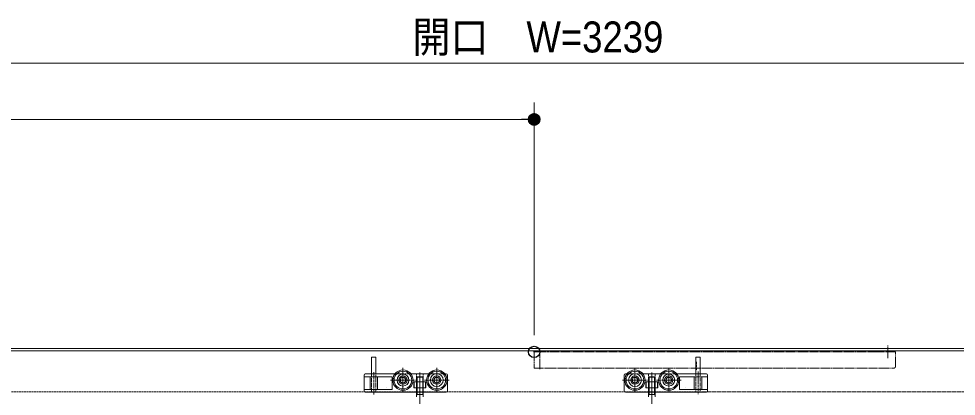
# Model space of a CAD drawing. Units: millimetres, scale not verified. Extents: x -4547 to 4547, y -2284 to 2284.
# Drawn here: x -2938 to -2106, y 623 to 958 of the extents above; entities that cross this region are included whole.
import ezdxf
from ezdxf.enums import TextEntityAlignment as Align

# ---------------------------------------------------------------- set-up
doc = ezdxf.new("R2010")
doc.units = ezdxf.units.MM
doc.header["$LTSCALE"] = 20
doc.header["$PDMODE"] = 32
doc.header["$PDSIZE"] = 10
for name, pattern in [('USER1', [10.5, 8, -0.5, 0.5, -0.5, 0.5, -0.5]), ('USER2', [1.11, 0.71, -0.4]), ('USER3', [2.91, 1.76, -0.4, 0.35, -0.4])]:
    doc.linetypes.add(name, pattern=pattern)
for name, color, linetype, lineweight in [('0-1_3一般', 7, 'Continuous', 15), ('0-2_2寸法-1', 7, 'Continuous', 15), ('0-3_0', 7, 'Continuous', 25)]:
    doc.layers.add(name, color=color, linetype=linetype, lineweight=lineweight)
doc.layers.add('0-4_Defpoints', color=7, linetype='Continuous')
doc.styles.add('ＭＳ Ｐゴシック', font='')
doc.styles.get('ＭＳ Ｐゴシック').set_extended_font_data('MS PGothic')

# ---------------------------------------------------------------- blocks, each defined once
blk = doc.blocks.new('グループ-15')
at = {"layer": '0-1_3一般', "linetype": 'USER1'}
for p, q in [((-16521.9, 13135.1), (-16521.9, 13358.7)), ((-22801.9, 13243.7), (-22801.9, 12953.7)), ((-22651.9, 13243.7), (-22801.9, 13243.7)), ((-22701.9, 12936.4), (-22701.9, 13274)), ((-16701.9, 13243.7), (-22651.9, 13243.7)), ((-16661.9, 13243.7), (-16701.9, 13243.7)), ((-22801.9, 12953.7), (-20223.9, 12953.7)), ((-20223.9, 12953.7), (-16421.9, 12953.7))]:
    blk.add_line(p, q, dxfattribs=at)
at = {"layer": '0-1_3一般', "linetype": 'USER3'}
blk.add_line((-19916, 13065.7), (-19916, 12923.7), dxfattribs=at)
at = {"layer": '0-1_3一般', "linetype": 'USER1'}
blk.add_lwpolyline([(-16381.9, 12993.7), (-16381.9, 13243.7), (-16721.9, 13243.7), (-16701.9, 13243.7)], dxfattribs=at)
blk.add_arc((-16421.9, 12993.7), 40, 270, 0, dxfattribs=at)
blk = doc.blocks.new('グループ-17')
at = {"layer": '0-1_3一般'}
blk.add_line((-6322, 13263.7), (-55162, 13263.7), dxfattribs=at)
blk = doc.blocks.new('グループ-21')
at = {"layer": '0-1_3一般'}
for p, q in [((-25692, 12853.8), (-25692, 13143.8)), ((-25682, 13153.8), (-25622, 13153.8)), ((-25612, 13143.8), (-25612, 12853.8)), ((-19932, 12853.8), (-19932, 13143.8)), ((-19922, 13153.8), (-19862, 13153.8)), ((-19852, 13143.8), (-19852, 12853.8)), ((-25822, 12833.8), (-25822, 12803.8)), ((-25802, 12853.8), (-25692, 12853.8)), ((-25692, 12853.8), (-25617, 12853.8)), ((-25617, 12853.8), (-25612, 12853.8)), ((-25617, 12853.8), (-25612, 12853.8)), ((-25617, 12853.8), (-25612, 12853.8)), ((-25617, 12853.8), (-25612, 12853.8)), ((-25612, 12853.8), (-25607, 12853.8)), ((-25612, 12853.8), (-25574.5, 12853.8)), ((-25574.5, 12853.8), (-25274.5, 12853.8)), ((-25574.5, 12853.8), (-25274.5, 12853.8)), ((-24989.5, 12853.8), (-24893, 12853.8)), ((-24893, 12853.8), (-24771, 12853.8)), ((-24771, 12853.8), (-24674.5, 12853.8)), ((-24389.5, 12853.8), (-24362, 12853.8)), ((-24342, 12833.8), (-24342, 12823.8)), ((-24342, 12547.8), (-24342, 12823.8)), ((-21202, 12823.8), (-21202, 12833.8)), ((-21202, 12823.8), (-21202, 12547.8)), ((-21182, 12853.8), (-21154.5, 12853.8)), ((-20869.5, 12853.8), (-20773, 12853.8)), ((-20773, 12853.8), (-20651, 12853.8)), ((-20651, 12853.8), (-20554.5, 12853.8)), ((-20269.5, 12853.8), (-19969.5, 12853.8)), ((-20269.5, 12853.8), (-19969.5, 12853.8)), ((-19969.5, 12853.8), (-19932, 12853.8)), ((-19937, 12853.8), (-19932, 12853.8)), ((-19932, 12853.8), (-19927, 12853.8)), ((-19932, 12853.8), (-19927, 12853.8)), ((-19932, 12853.8), (-19927, 12853.8)), ((-19932, 12853.8), (-19927, 12853.8)), ((-19927, 12853.8), (-19852, 12853.8)), ((-19852, 12853.8), (-19742, 12853.8)), ((-19722, 12803.8), (-19722, 12833.8)), ((-25822, 12803.8), (-25822, 12763.8)), ((-25717.4, 12803.8), (-25822, 12803.8)), ((-25717.4, 12803.8), (-25612, 12803.8)), ((-25717.4, 12577.8), (-25717.4, 12803.8)), ((-25612, 12803.8), (-25586.6, 12803.8)), ((-25586.6, 12803.8), (-25332, 12803.8)), ((-25586.6, 12803.8), (-25586.6, 12577.8)), ((-25322, 12587.8), (-25322, 12793.8)), ((-24940, 12711.8), (-24934, 12711.8)), ((-24940, 12607.8), (-24940, 12711.8)), ((-24934, 12607.8), (-24934, 12711.8)), ((-24934, 12711.8), (-24893, 12711.8)), ((-24893, 12711.8), (-24771, 12711.8)), ((-24771, 12711.8), (-24730, 12711.8)), ((-24730, 12711.8), (-24730, 12607.8)), ((-24730, 12711.8), (-24724, 12711.8)), ((-24724, 12711.8), (-24724, 12607.8)), ((-20814, 12711.8), (-20773, 12711.8)), ((-20814, 12607.8), (-20814, 12711.8)), ((-20773, 12711.8), (-20651, 12711.8)), ((-20651, 12711.8), (-20610, 12711.8)), ((-20222, 12793.8), (-20222, 12587.8)), ((-20212, 12803.8), (-19957.4, 12803.8)), ((-19957.4, 12803.8), (-19932, 12803.8)), ((-19957.4, 12577.8), (-19957.4, 12803.8)), ((-19932, 12803.8), (-19826.6, 12803.8)), ((-19722, 12803.8), (-19826.6, 12803.8)), ((-19826.6, 12803.8), (-19826.6, 12577.8)), ((-19722, 12763.8), (-19722, 12803.8)), ((-19722, 12763.8), (-19722, 12577.8)), ((-25717.4, 12577.8), (-25822, 12577.8)), ((-25822, 12547.8), (-25822, 12557.8)), ((-25802, 12527.8), (-25717, 12527.8)), ((-25717.4, 12577.8), (-25612, 12577.8)), ((-25717, 12527.8), (-25692, 12527.8)), ((-25692, 12527.8), (-25617, 12527.8)), ((-25617, 12527.8), (-25612, 12527.8)), ((-25617, 12527.8), (-25612, 12527.8)), ((-25617, 12527.8), (-25612, 12527.8)), ((-25617, 12527.8), (-25612, 12527.8)), ((-25612, 12577.8), (-25586.6, 12577.8)), ((-25612, 12527.8), (-25607, 12527.8)), ((-25612, 12527.8), (-24893, 12527.8)), ((-25586.6, 12577.8), (-25332, 12577.8)), ((-24934, 12607.8), (-24940, 12607.8)), ((-24893, 12607.8), (-24934, 12607.8)), ((-24771, 12607.8), (-24893, 12607.8)), ((-24893, 12527.8), (-24832, 12527.8)), ((-24832, 12527.8), (-24771, 12527.8)), ((-24730, 12607.8), (-24771, 12607.8)), ((-24771, 12527.8), (-24422, 12527.8)), ((-24724, 12607.8), (-24730, 12607.8)), ((-24422, 12527.8), (-24362, 12527.8)), ((-21182, 12527.8), (-21122, 12527.8)), ((-21122, 12527.8), (-20773, 12527.8)), ((-20773, 12607.8), (-20814, 12607.8)), ((-20651, 12607.8), (-20773, 12607.8)), ((-20773, 12527.8), (-20712, 12527.8)), ((-20712, 12527.8), (-20651, 12527.8)), ((-20212, 12577.8), (-19957.4, 12577.8)), ((-19957.4, 12577.8), (-19932, 12577.8)), ((-19937, 12527.8), (-19932, 12527.8)), ((-19932, 12577.8), (-19826.6, 12577.8)), ((-19932, 12527.8), (-19927, 12527.8)), ((-19932, 12527.8), (-19927, 12527.8)), ((-19932, 12527.8), (-19927, 12527.8)), ((-19927, 12527.8), (-19852, 12527.8)), ((-19852, 12527.8), (-19827, 12527.8)), ((-19827, 12527.8), (-19742, 12527.8)), ((-19722, 12577.8), (-19826.6, 12577.8)), ((-19722, 12577.8), (-19722, 12557.8)), ((-19722, 12557.8), (-19722, 12547.8))]:
    blk.add_line(p, q, dxfattribs=at)
at = {"layer": '0-1_3一般', "linetype": 'USER2'}
for p, q in [((-25692, 12527.8), (-25692, 12853.8)), ((-25612, 12803.8), (-25612, 12853.8)), ((-24893, 12711.8), (-24893, 12853.8)), ((-24771, 12711.8), (-24771, 12853.8)), ((-20773, 12853.8), (-20773, 12711.8)), ((-20651, 12853.8), (-20651, 12711.8)), ((-19932, 12853.8), (-19932, 12803.8)), ((-19852, 12853.8), (-19852, 12527.8)), ((-25612, 12577.8), (-25612, 12803.8)), ((-24892, 12527.7), (-24892, 12783.8)), ((-24792, 12803.8), (-24772, 12783.8)), ((-24772, 12527.7), (-24772, 12783.8)), ((-20772, 12783.8), (-20752, 12803.8)), ((-20772, 12783.8), (-20772, 12527.7)), ((-20652, 12783.8), (-20652, 12527.7)), ((-19932, 12803.8), (-19932, 12577.8)), ((-25612, 12527.8), (-25612, 12577.8)), ((-24893, 12527.8), (-24893, 12607.8)), ((-24771, 12527.8), (-24771, 12607.8)), ((-20773, 12607.8), (-20773, 12527.8)), ((-20651, 12607.8), (-20651, 12527.8)), ((-19932, 12577.8), (-19932, 12527.8))]:
    blk.add_line(p, q, dxfattribs=at)
at = {"layer": '0-1_3一般', "linetype": 'USER3'}
for p, q in [((-25652, 12487.8), (-25652, 12893.8)), ((-25132, 12523.8), (-25132, 12963.8)), ((-25132, 12653.8), (-25132, 12833.8)), ((-24832, 12881.4), (-24832, 12499.4)), ((-24832, 12843.8), (-24832, 12527.7)), ((-24532, 12523.8), (-24532, 12963.8)), ((-21012, 12963.8), (-21012, 12523.8)), ((-20712, 12499.4), (-20712, 12881.4)), ((-20712, 12527.7), (-20712, 12843.8)), ((-20412, 12963.8), (-20412, 12523.8)), ((-20412, 12833.8), (-20412, 12653.8)), ((-19892, 12893.8), (-19892, 12487.8)), ((-25352, 12743.8), (-25289.1, 12743.8)), ((-25206, 12743.8), (-24912, 12743.8)), ((-24752, 12743.8), (-24689.1, 12743.8)), ((-24689.1, 12743.8), (-24646, 12743.8)), ((-24646, 12743.8), (-24606, 12743.8)), ((-24606, 12743.8), (-24312, 12743.8)), ((-21232, 12743.8), (-20938, 12743.8)), ((-20938, 12743.8), (-20898, 12743.8)), ((-20632, 12743.8), (-20338, 12743.8)), ((-20338, 12743.8), (-20306, 12743.8)), ((-20306, 12743.8), (-20254.9, 12743.8)), ((-20254.9, 12743.8), (-20192, 12743.8)), ((-24832, 12323.7), (-24832, 12531.7)), ((-24832, 12527.7), (-24832, 12183.7)), ((-20712, 12531.7), (-20712, 12323.7)), ((-20712, 12183.7), (-20712, 12527.7))]:
    blk.add_line(p, q, dxfattribs=at)
at = {"layer": '0-1_3一般', "linetype": 'USER1'}
for p, q in [((-25274.5, 12853.8), (-24989.5, 12853.8)), ((-25274.5, 12853.8), (-24989.5, 12853.8)), ((-24674.5, 12853.8), (-24389.5, 12853.8)), ((-24532, 12653.8), (-24532, 12833.8)), ((-21154.5, 12853.8), (-20869.5, 12853.8)), ((-21012, 12833.8), (-21012, 12653.8)), ((-20554.5, 12853.8), (-20269.5, 12853.8)), ((-20554.5, 12853.8), (-20269.5, 12853.8)), ((-25042, 12743.8), (-25222, 12743.8)), ((-24442, 12743.8), (-24622, 12743.8)), ((-20922, 12743.8), (-21102, 12743.8)), ((-20322, 12743.8), (-20502, 12743.8))]:
    blk.add_line(p, q, dxfattribs=at)
at = {"layer": '0-1_3一般'}
for points in [[(-25822, 12557.8), (-25822, 12577.8), (-25822, 12763.8)], [(-20814, 12607.8), (-20820, 12607.8), (-20820, 12711.8), (-20814, 12711.8)], [(-20610, 12711.8), (-20610, 12607.8), (-20651, 12607.8)], [(-20610, 12711.8), (-20604, 12711.8), (-20604, 12607.8), (-20610, 12607.8)], [(-20651, 12527.8), (-19932, 12527.8), (-19927, 12527.8)]]:
    blk.add_lwpolyline(points, dxfattribs=at)
at = {"layer": '0-1_3一般', "linetype": 'USER3'}
for points in [[(-25289.1, 12743.8), (-25238, 12743.8), (-25206, 12743.8)], [(-20898, 12743.8), (-20854.9, 12743.8), (-20792, 12743.8)]]:
    blk.add_lwpolyline(points, dxfattribs=at)
at = {"layer": '0-1_3一般'}
for centre, radius in [((-25132, 12743.8), 180), ((-25132, 12743.8), 157.1), ((-25132, 12743.8), 106), ((-24532, 12743.8), 180), ((-24532, 12743.8), 157.1), ((-24532, 12743.8), 114), ((-21012, 12743.8), 180), ((-21012, 12743.8), 157.1), ((-21012, 12743.8), 114), ((-20412, 12743.8), 180), ((-20412, 12743.8), 157.1), ((-20412, 12743.8), 106), ((-25132, 12743.8), 74), ((-25132, 12743.8), 50), ((-24532, 12743.8), 74), ((-24532, 12743.8), 50), ((-21012, 12743.8), 74), ((-21012, 12743.8), 50), ((-20412, 12743.8), 74), ((-20412, 12743.8), 50)]:
    blk.add_circle(centre, radius, dxfattribs=at)
at = {"layer": '0-1_3一般', "linetype": 'USER1'}
for centre in [(-25132, 12743.8), (-24532, 12743.8), (-21012, 12743.8), (-20412, 12743.8)]:
    blk.add_circle(centre, 50, dxfattribs=at)
at = {"layer": '0-1_3一般'}
for centre, radius, start, end in [((-25682, 13143.8), 10, 90, 180), ((-25622, 13143.8), 10, 0, 90), ((-19922, 13143.8), 10, 90, 180), ((-19862, 13143.8), 10, 0, 90), ((-25802, 12833.8), 20, 90, 180), ((-24362, 12833.8), 20, 0, 90), ((-21182, 12833.8), 20, 90, 180), ((-19742, 12833.8), 20, 0, 90), ((-25332, 12793.8), 10, 0, 90), ((-20212, 12793.8), 10, 90, 180), ((-25802, 12547.8), 20, 180, 270), ((-25412, 12609.8), 20, 180, 180.47179), ((-25332, 12587.8), 10, 270, 0), ((-24362, 12547.8), 20, 270, 0), ((-21182, 12547.8), 20, 180, 270), ((-20212, 12587.8), 10, 180, 270), ((-20132, 12609.8), 20, 359.52821, 0), ((-19742, 12547.8), 20, 270, 0)]:
    blk.add_arc(centre, radius, start, end, dxfattribs=at)
blk = doc.blocks.new('グループ-22')
at = {"layer": '0-1_3一般'}
blk.add_blockref('グループ-21', (0, 0), dxfattribs=at)
blk = doc.blocks.new('グループ-23')
at = {"layer": '0-1_3一般', "linetype": 'USER2'}
for p, q in [((9618, 13303.7), (-55162, 13303.7)), ((-55162, 12533.7), (9618, 12533.7))]:
    blk.add_line(p, q, dxfattribs=at)
blk = doc.blocks.new('グループ-24')
at = {"layer": '0-1_3一般'}
blk.add_lwpolyline([(9618, 14363.7), (9618, 13303.7), (-55162, 13303.7), (-55162, 14363.7)], dxfattribs=at)
blk = doc.blocks.new('グループ-27')
at = {"layer": '0-1_3一般', "linetype": 'USER3'}
for p, q in [((-24832, 12200.7), (-24832, 12838.7)), ((-20712, 12838.7), (-20712, 12200.7))]:
    blk.add_line(p, q, dxfattribs=at)
at = {"layer": '0-1_3一般'}
for p, q in [((-24892, 12793.8), (-24882, 12803.8)), ((-24892, 12467.7), (-24892, 12793.8)), ((-24892, 12793.8), (-24772, 12793.8)), ((-24882, 12803.8), (-24782, 12803.8)), ((-24782, 12803.8), (-24782, 12487.7)), ((-24782, 12803.8), (-24772, 12793.8)), ((-24772, 12793.8), (-24772, 12467.7)), ((-20772, 12793.8), (-20652, 12793.8)), ((-20762, 12487.7), (-20762, 12803.8)), ((-20662, 12803.8), (-20662, 12487.7)), ((-24892, 12447.7), (-24892, 12467.7)), ((-24782, 12487.7), (-24882, 12487.7)), ((-24772, 12467.7), (-24782, 12487.7)), ((-24772, 12467.7), (-24772, 12447.7)), ((-20762, 12487.7), (-20772, 12467.7)), ((-20772, 12447.7), (-20772, 12467.7)), ((-20662, 12487.7), (-20762, 12487.7)), ((-20662, 12487.7), (-20652, 12467.7)), ((-20652, 12467.7), (-20652, 12447.7))]:
    blk.add_line(p, q, dxfattribs=at)
for points in [[(-24892, 12467.7), (-24882, 12487.7), (-24882, 12803.8)], [(-20772, 12467.7), (-20772, 12793.8), (-20762, 12803.8), (-20662, 12803.8)], [(-20662, 12803.8), (-20652, 12793.8), (-20652, 12467.7)]]:
    blk.add_lwpolyline(points, dxfattribs=at)
blk = doc.blocks.new('グループ-28')
at = {"layer": '0-1_3一般'}
for name in ['グループ-24', 'グループ-23', 'グループ-15', 'グループ-22', 'グループ-27', 'グループ-17']:
    blk.add_blockref(name, (0, 0), dxfattribs=at)
blk = doc.blocks.new('_Dot')
at = {"layer": '0-3_0'}
blk.add_line((-10, 0), (-20, 0), dxfattribs=at)
for points in [[(0, 0), (-10, 0), (-9.92, 1.25)], [(0, 0), (-9.92, -1.25), (-10, 0)], [(0, 0), (-9.92, 1.25), (-9.69, 2.49)], [(0, 0), (-9.69, -2.49), (-9.92, -1.25)], [(0, 0), (-9.69, 2.49), (-9.3, 3.68)], [(0, 0), (-9.3, -3.68), (-9.69, -2.49)], [(0, 0), (-9.3, 3.68), (-8.76, 4.82)], [(0, 0), (-8.76, -4.82), (-9.3, -3.68)], [(0, 0), (-8.76, 4.82), (-8.09, 5.88)], [(0, 0), (-8.09, -5.88), (-8.76, -4.82)], [(0, 0), (-8.09, 5.88), (-7.29, 6.85)], [(0, 0), (-7.29, -6.85), (-8.09, -5.88)], [(0, 0), (-7.29, 6.85), (-6.37, 7.71)], [(0, 0), (-6.37, -7.71), (-7.29, -6.85)], [(0, 0), (-6.37, 7.71), (-5.36, 8.44)], [(0, 0), (-5.36, -8.44), (-6.37, -7.71)], [(0, 0), (-5.36, 8.44), (-4.26, 9.05)], [(0, 0), (-4.26, -9.05), (-5.36, -8.44)], [(0, 0), (-4.26, 9.05), (-3.09, 9.51)], [(0, 0), (-3.09, -9.51), (-4.26, -9.05)], [(0, 0), (-3.09, 9.51), (-1.87, 9.82)], [(0, 0), (-1.87, -9.82), (-3.09, -9.51)], [(0, 0), (-1.87, 9.82), (-0.63, 9.98)], [(0, 0), (-0.63, -9.98), (-1.87, -9.82)], [(0, 0), (-0.63, 9.98), (0.63, 9.98)], [(0, 0), (0.63, -9.98), (-0.63, -9.98)], [(0, 0), (0.63, 9.98), (1.87, 9.82)], [(0, 0), (1.87, 9.82), (3.09, 9.51)], [(0, 0), (3.09, 9.51), (4.26, 9.05)], [(0, 0), (4.26, 9.05), (5.36, 8.44)], [(0, 0), (5.36, 8.44), (6.37, 7.71)], [(0, 0), (6.37, 7.71), (7.29, 6.85)], [(0, 0), (7.29, 6.85), (8.09, 5.88)], [(0, 0), (8.09, 5.88), (8.76, 4.82)], [(0, 0), (8.76, 4.82), (9.3, 3.68)], [(0, 0), (9.3, 3.68), (9.69, 2.49)], [(0, 0), (9.69, 2.49), (9.92, 1.25)], [(0, 0), (9.92, 1.25), (10, 0)], [(0, 0), (1.87, -9.82), (0.63, -9.98)], [(0, 0), (3.09, -9.51), (1.87, -9.82)], [(0, 0), (4.26, -9.05), (3.09, -9.51)], [(0, 0), (5.36, -8.44), (4.26, -9.05)], [(0, 0), (6.37, -7.71), (5.36, -8.44)], [(0, 0), (7.29, -6.85), (6.37, -7.71)], [(0, 0), (8.09, -5.88), (7.29, -6.85)], [(0, 0), (8.76, -4.82), (8.09, -5.88)], [(0, 0), (9.3, -3.68), (8.76, -4.82)], [(0, 0), (9.69, -2.49), (9.3, -3.68)], [(0, 0), (9.92, -1.25), (9.69, -2.49)], [(0, 0), (10, 0), (9.92, -1.25)]]:
    blk.add_solid(points, dxfattribs=at)

msp = doc.modelspace()

# ---------------------------------------------------------------- linework, layer by layer
at = {"layer": '0-2_2寸法-1'}
for p, q in [((-4087.47, 918.52), (-870.98, 918.52)), ((-2480.72, 677.19), (-2480.72, 883.52)), ((-4087.47, 868.52), (-2491.98, 868.52))]:
    msp.add_line(p, q, dxfattribs=at)
at = {"layer": '0-4_Defpoints'}
for p in [(-2480.72, 868.52), (-2480.72, 662.19)]:
    msp.add_point(p, dxfattribs=at)

# ---------------------------------------------------------------- block references
at = {"layer": '0-1_3一般', "xscale": 0.05, "yscale": 0.05}
msp.add_blockref('グループ-28', (-1340.62, 0), dxfattribs=at)
at = {"layer": '0-2_2寸法-1', "xscale": 0.5627563, "yscale": 0.5627563}
msp.add_blockref('_Dot', (-2480.72, 868.52), dxfattribs=at)

# ---------------------------------------------------------------- texts
at = {"layer": '0-2_2寸法-1', "style": 'ＭＳ Ｐゴシック', "width": 0.9}
msp.add_text('開口\u3000W=3239', height=27.51, dxfattribs=at).set_placement((-2588.87, 919.7), align=Align.BOTTOM_LEFT)

doc.saveas('drawing.dxf')
